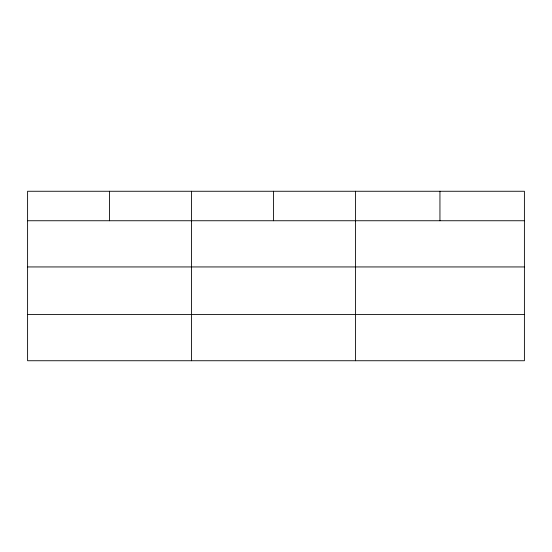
<?xml version="1.0" encoding="UTF-8"?>
<svg xmlns="http://www.w3.org/2000/svg" width="552" height="552" viewBox="0 0 552 552"><rect width="100%" height="100%" fill="white"/><g stroke="black" fill="none" stroke-linecap="round" stroke-linejoin="round"><path stroke-width="0.83" d="M524.4 266.94L524.4 191.261L27.6 191.261L27.6 360.739L524.4 360.739L524.4 266.94L27.6 266.94M27.6 220.745L524.4 220.745M27.6 314.543L524.4 314.543M439.944 191.261L439.944 220.745M355.488 191.261L355.488 360.739M273.516 191.261L273.516 220.745M191.544 191.261L191.544 360.739M109.572 191.261L109.572 220.745"/></g></svg>
